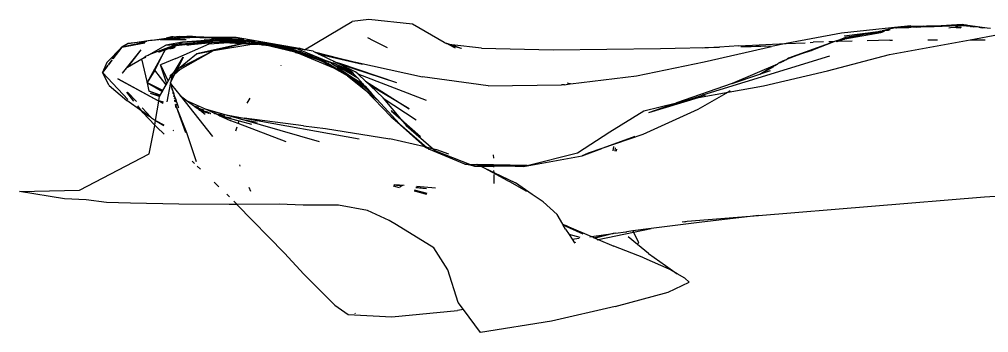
# Model space of a CAD drawing. Header units: millimetres. Extents: x -41292 to 298682, y -22072 to 33155.
# Drawn here: x 34045.1 to 34218.2, y -13118.6 to -13062.7 of the extents above; entities that cross this region are included whole.
import ezdxf

# ---------------------------------------------------------------- set-up
doc = ezdxf.new("R2010")
doc.units = ezdxf.units.MM

# ---------------------------------------------------------------- blocks, each defined once
blk = doc.blocks.new('rmfnasesx')
for p, q in [((61570.74, 2449.73), (61567.76, 2449.34)), ((61578.54, 2448.89), (61570.74, 2449.73)), ((61559.29, 2444.32), (61567.76, 2449.34)), ((61584.18, 2445.63), (61578.54, 2448.89)), ((61665.77, 2448.41), (61655.15, 2447.29)), ((61660.73, 2447.27), (61663.15, 2447.78)), ((61664.54, 2448.14), (61662.44, 2447.68)), ((61662.44, 2447.68), (61663.15, 2447.78)), ((61663.15, 2447.78), (61663.55, 2447.83)), ((61663.55, 2447.83), (61663.85, 2447.93)), ((61664.85, 2448.23), (61664.54, 2448.14)), ((61664.85, 2448.23), (61665, 2448.24)), ((61665.02, 2448.24), (61665, 2448.24)), ((61665.77, 2448.41), (61665.02, 2448.24)), ((61665.02, 2448.24), (61665.39, 2448.25)), ((61665.39, 2448.25), (61665.5, 2448.27)), ((61665.5, 2448.27), (61665.77, 2448.41)), ((61665.5, 2448.27), (61666.21, 2448.3)), ((61665.77, 2448.41), (61665.8, 2448.41)), ((61665.84, 2448.41), (61665.8, 2448.41)), ((61667.56, 2448.59), (61665.84, 2448.41)), ((61669.86, 2448.51), (61665.84, 2448.41)), ((61666.21, 2448.3), (61666.99, 2448.3)), ((61666.99, 2448.3), (61667.22, 2448.3)), ((61667.22, 2448.3), (61667.25, 2448.33)), ((61667.25, 2448.33), (61667.36, 2448.34)), ((61667.36, 2448.34), (61667.39, 2448.35)), ((61667.39, 2448.35), (61667.43, 2448.35)), ((61667.43, 2448.35), (61667.47, 2448.36)), ((61667.47, 2448.36), (61667.59, 2448.36)), ((61667.56, 2448.59), (61669.86, 2448.51)), ((61667.59, 2448.36), (61667.69, 2448.39)), ((61667.94, 2448.36), (61667.69, 2448.39)), ((61667.94, 2448.36), (61668.02, 2448.39)), ((61668.02, 2448.39), (61668.09, 2448.38)), ((61668.09, 2448.38), (61668.13, 2448.39)), ((61668.13, 2448.39), (61668.5, 2448.38)), ((61668.5, 2448.38), (61668.58, 2448.38)), ((61668.58, 2448.38), (61668.65, 2448.35)), ((61668.65, 2448.35), (61669.32, 2448.37)), ((61671.04, 2448.46), (61669.32, 2448.37)), ((61669.32, 2448.37), (61671.71, 2448.44)), ((61669.86, 2448.51), (61670.34, 2448.49)), ((61671.44, 2448.54), (61670.34, 2448.49)), ((61670.34, 2448.49), (61671.04, 2448.46)), ((61676.75, 2448.79), (61671.04, 2448.46)), ((61671.04, 2448.46), (61671.71, 2448.44)), ((61677.4, 2448.68), (61671.44, 2448.54)), ((61671.71, 2448.44), (61677.4, 2448.68)), ((61674.35, 2448.24), (61674.64, 2448.28)), ((61676.44, 2448.24), (61674.64, 2448.28)), ((61676.42, 2448.22), (61674.64, 2448.28)), ((61674.9, 2448.32), (61676.42, 2448.22)), ((61675.52, 2448.41), (61676.62, 2448.42)), ((61676.42, 2448.22), (61676.46, 2448.26)), ((61677.4, 2448.68), (61676.75, 2448.79)), ((61678.22, 2448.44), (61676.77, 2448.59)), ((61677.52, 2448.68), (61677.4, 2448.68)), ((61677.73, 2448.63), (61677.52, 2448.68)), ((61678.22, 2448.44), (61677.73, 2448.63)), ((61679.72, 2448.31), (61677.73, 2448.63)), ((61681.16, 2448.18), (61677.73, 2448.63)), ((61678.22, 2448.44), (61678.42, 2448.45)), ((61678.62, 2448.4), (61678.42, 2448.45)), ((61678.62, 2448.4), (61678.66, 2448.4)), ((61678.71, 2448.4), (61678.66, 2448.4)), ((61678.85, 2448.38), (61678.71, 2448.4)), ((61679.72, 2448.31), (61678.85, 2448.38)), ((61679.8, 2448.3), (61679.72, 2448.31)), ((61679.98, 2448.29), (61679.8, 2448.3)), ((61680, 2448.27), (61679.98, 2448.29)), ((61680, 2448.27), (61680.06, 2448.27)), ((61680.06, 2448.27), (61680.27, 2448.24)), ((61681.16, 2448.18), (61680.27, 2448.24)), ((61681.81, 2448.09), (61681.16, 2448.18)), ((61531.39, 2445.97), (61531.73, 2445.99)), ((61531.73, 2445.99), (61532.07, 2446.04)), ((61532.07, 2446.04), (61537.38, 2446.54)), ((61532.07, 2446.04), (61534.54, 2446.4)), ((61533.65, 2446.09), (61533.47, 2446.08)), ((61537.38, 2446.54), (61533.65, 2446.09)), ((61539.64, 2446.48), (61533.65, 2446.09)), ((61538.1, 2446.08), (61533.65, 2446.09)), ((61535.5, 2446.6), (61534.54, 2446.4)), ((61534.54, 2446.4), (61535.81, 2446.59)), ((61535.81, 2446.59), (61535.5, 2446.6)), ((61535.81, 2446.59), (61536.93, 2446.76)), ((61536.93, 2446.76), (61538.27, 2446.65)), ((61537.79, 2446.59), (61537.38, 2446.54)), ((61539.64, 2446.48), (61537.38, 2446.54)), ((61542.41, 2445.99), (61537.48, 2445.65)), ((61538.27, 2446.65), (61537.79, 2446.59)), ((61537.79, 2446.59), (61539.04, 2446.59)), ((61538.74, 2446.7), (61538.27, 2446.65)), ((61538.27, 2446.65), (61539.04, 2446.59)), ((61539.27, 2446.65), (61538.74, 2446.7)), ((61539.04, 2446.59), (61540.55, 2446.47)), ((61539.04, 2446.59), (61539.83, 2446.59)), ((61539.56, 2446.63), (61539.27, 2446.65)), ((61539.83, 2446.59), (61539.56, 2446.63)), ((61540.55, 2446.47), (61539.64, 2446.48)), ((61539.83, 2446.59), (61540.55, 2446.47)), ((61541.27, 2446.58), (61539.83, 2446.59)), ((61540.55, 2446.47), (61541.63, 2446.45)), ((61541.27, 2446.58), (61547.04, 2446.56)), ((61543.82, 2446.46), (61541.27, 2446.58)), ((61542.41, 2445.99), (61541.36, 2446.08)), ((61543.82, 2446.46), (61541.63, 2446.45)), ((61542.37, 2446.22), (61543.6, 2446.04)), ((61542.41, 2445.99), (61542.81, 2445.96)), ((61542.74, 2446.27), (61542.88, 2446.29)), ((61543.15, 2446.32), (61542.88, 2446.29)), ((61542.88, 2446.29), (61544.49, 2446.08)), ((61543.67, 2446.28), (61543.15, 2446.32)), ((61543.24, 2445.98), (61543.28, 2445.99)), ((61543.28, 2445.99), (61543.35, 2445.99)), ((61543.6, 2446.04), (61543.35, 2445.99)), ((61543.35, 2445.99), (61543.89, 2445.92)), ((61544.58, 2446.33), (61543.48, 2446.37)), ((61543.79, 2446.08), (61543.6, 2446.04)), ((61545.52, 2446.18), (61543.67, 2446.28)), ((61545.29, 2446.1), (61543.67, 2446.28)), ((61544.22, 2446.04), (61543.79, 2446.08)), ((61543.88, 2446.42), (61543.82, 2446.46)), ((61544, 2446.43), (61543.88, 2446.42)), ((61544.05, 2446.43), (61544, 2446.43)), ((61544.14, 2446.41), (61544.05, 2446.43)), ((61544.24, 2446.4), (61544.14, 2446.41)), ((61544.25, 2446.04), (61544.22, 2446.04)), ((61544.41, 2446.41), (61544.24, 2446.4)), ((61544.35, 2445.98), (61544.25, 2446.04)), ((61545.12, 2446.35), (61544.41, 2446.41)), ((61544.41, 2446.41), (61544.58, 2446.33)), ((61544.53, 2446), (61544.41, 2445.98)), ((61544.49, 2446.08), (61544.64, 2446.06)), ((61544.57, 2445.98), (61544.53, 2446)), ((61544.68, 2445.99), (61544.57, 2445.98)), ((61544.77, 2446.33), (61544.58, 2446.33)), ((61544.64, 2446.06), (61544.77, 2446.03)), ((61544.77, 2446.03), (61544.68, 2445.99)), ((61544.68, 2445.99), (61545.86, 2445.87)), ((61545.12, 2446.35), (61544.77, 2446.33)), ((61544.77, 2446.33), (61545.52, 2446.18)), ((61545.05, 2446.02), (61544.77, 2446.03)), ((61545.56, 2446.07), (61545.05, 2446.02)), ((61545.4, 2445.98), (61545.05, 2446.02)), ((61545.79, 2446.3), (61545.12, 2446.35)), ((61545.56, 2446.07), (61545.29, 2446.1)), ((61545.85, 2446.13), (61545.52, 2446.18)), ((61545.52, 2446.18), (61545.86, 2446.09)), ((61545.64, 2446.07), (61545.56, 2446.07)), ((61545.86, 2446.09), (61545.64, 2446.07)), ((61545.79, 2446.3), (61546.77, 2446.18)), ((61546.34, 2446.28), (61545.79, 2446.3)), ((61546, 2446.07), (61545.85, 2446.13)), ((61546, 2446.07), (61545.86, 2446.09)), ((61546.19, 2446.07), (61546, 2446.07)), ((61546.19, 2446.07), (61546.29, 2446.12)), ((61546.39, 2446.04), (61546.19, 2446.07)), ((61546.29, 2446.12), (61546.45, 2446.14)), ((61547.47, 2446.22), (61546.34, 2446.28)), ((61546.64, 2446.07), (61546.39, 2446.04)), ((61546.77, 2445.98), (61546.39, 2446.04)), ((61546.45, 2446.14), (61546.77, 2446.18)), ((61547.67, 2446.07), (61546.64, 2446.07)), ((61546.77, 2446.18), (61546.86, 2446.17)), ((61546.86, 2446.17), (61547.47, 2446.22)), ((61546.86, 2446.17), (61547.67, 2446.07)), ((61547.04, 2446.56), (61558.3, 2444.57)), ((61548.54, 2446.22), (61547.47, 2446.22)), ((61547.47, 2446.22), (61548.75, 2445.96)), ((61547.67, 2446.07), (61548.15, 2445.96)), ((61570.53, 2446.49), (61571.52, 2445.98)), ((61655.15, 2447.29), (61645.31, 2445.41)), ((61654.38, 2445.76), (61655.58, 2446.17)), ((61654.44, 2445.95), (61655.83, 2446.47)), ((61654.44, 2445.95), (61655.58, 2446.17)), ((61655.58, 2446.17), (61655.72, 2446.22)), ((61655.67, 2446.77), (61662.18, 2447.65)), ((61655.83, 2446.47), (61655.72, 2446.22)), ((61655.72, 2446.22), (61655.77, 2446.23)), ((61655.77, 2446.23), (61662.17, 2447.41)), ((61659.5, 2447.06), (61655.77, 2446.23)), ((61659.5, 2447.06), (61655.83, 2446.47)), ((61659.68, 2447.1), (61659.5, 2447.06)), ((61659.74, 2447.1), (61659.68, 2447.1)), ((61659.94, 2447.14), (61659.74, 2447.1)), ((61663.8, 2446.03), (61659.76, 2445.92)), ((61660.46, 2447.21), (61659.94, 2447.14)), ((61660.73, 2447.27), (61660.46, 2447.21)), ((61662.18, 2447.65), (61660.73, 2447.27)), ((61662.53, 2447.52), (61660.73, 2447.27)), ((61662.17, 2447.41), (61662.53, 2447.52)), ((61662.18, 2447.65), (61662.44, 2447.68)), ((61662.53, 2447.52), (61662.85, 2447.62)), ((61663.77, 2443.46), (61678.13, 2446.09)), ((61663.8, 2446.03), (61664.29, 2446.03)), ((61670.6, 2446.06), (61672.31, 2446.06)), ((61678.13, 2446.09), (61683.23, 2447.02)), ((61678.13, 2446.09), (61680.83, 2446.1)), ((61523.95, 2442.01), (61526.62, 2444.78)), ((61526.62, 2444.78), (61525.05, 2442.69)), ((61525.11, 2442.89), (61526.62, 2444.78)), ((61530.89, 2445.65), (61526.62, 2444.78)), ((61526.62, 2444.78), (61530.76, 2445.57)), ((61527.76, 2445.4), (61526.62, 2444.78)), ((61530.04, 2444.3), (61526.68, 2440.1)), ((61530.04, 2444.3), (61527.64, 2441.19)), ((61527.76, 2445.4), (61531.32, 2445.93)), ((61531.12, 2445.8), (61527.76, 2445.4)), ((61534.38, 2444.27), (61531.16, 2438.44)), ((61531.32, 2445.93), (61531.39, 2445.97)), ((61536.6, 2445.32), (61531.44, 2443.37)), ((61531.44, 2443.37), (61534.49, 2445.15)), ((61532.52, 2440.65), (61534.38, 2444.27)), ((61533.23, 2443.9), (61536.6, 2445.32)), ((61534.38, 2444.27), (61535.35, 2444.65)), ((61537.48, 2445.65), (61534.49, 2445.15)), ((61534.49, 2445.15), (61536.6, 2445.32)), ((61536, 2444.58), (61535.22, 2444.43)), ((61535.35, 2444.65), (61536.32, 2444.98)), ((61535.35, 2444.65), (61536.17, 2444.79)), ((61536.15, 2444.77), (61535.35, 2444.65)), ((61536.27, 2442.75), (61542.24, 2445.39)), ((61540.07, 2445.44), (61536.32, 2444.98)), ((61536.6, 2445.32), (61536.69, 2445.33)), ((61536.69, 2445.33), (61541.97, 2445.77)), ((61536.69, 2445.33), (61537.48, 2445.65)), ((61537.48, 2445.65), (61542.81, 2445.96)), ((61541.97, 2445.77), (61537.48, 2445.65)), ((61538.22, 2445.13), (61540.07, 2445.44)), ((61539.5, 2445.25), (61539.15, 2445.21)), ((61539.68, 2445.29), (61539.5, 2445.25)), ((61542.87, 2445.8), (61539.68, 2445.29)), ((61539.68, 2445.29), (61542.7, 2445.63)), ((61541.32, 2445.6), (61539.68, 2445.29)), ((61548.01, 2445.39), (61539.96, 2443.56)), ((61540.07, 2445.44), (61541.97, 2445.77)), ((61541.32, 2445.6), (61540.07, 2445.44)), ((61542.87, 2445.8), (61541.32, 2445.6)), ((61541.97, 2445.77), (61541.32, 2445.6)), ((61542.02, 2445.77), (61541.97, 2445.77)), ((61542.24, 2445.78), (61542.02, 2445.77)), ((61542.32, 2445.8), (61542.24, 2445.78)), ((61542.7, 2445.63), (61542.24, 2445.39)), ((61542.24, 2445.39), (61544.83, 2445.54)), ((61542.32, 2445.8), (61543, 2445.94)), ((61542.87, 2445.8), (61542.32, 2445.8)), ((61542.7, 2445.63), (61545.73, 2445.71)), ((61542.81, 2445.96), (61543, 2445.94)), ((61543.21, 2445.81), (61542.87, 2445.8)), ((61543, 2445.94), (61543.05, 2445.94)), ((61543.02, 2444.17), (61548.01, 2445.39)), ((61543.02, 2444.17), (61549.87, 2445.29)), ((61543.05, 2445.94), (61543.24, 2445.98)), ((61543.05, 2445.94), (61543.53, 2445.89)), ((61543.53, 2445.89), (61543.21, 2445.81)), ((61544.26, 2445.83), (61543.21, 2445.81)), ((61543.53, 2445.89), (61543.71, 2445.88)), ((61543.71, 2445.88), (61543.89, 2445.92)), ((61543.71, 2445.88), (61544.26, 2445.83)), ((61544.19, 2445.95), (61543.89, 2445.92)), ((61546.41, 2445.65), (61544.07, 2445.58)), ((61544.83, 2445.54), (61544.07, 2445.58)), ((61544.35, 2445.98), (61544.19, 2445.95)), ((61545.86, 2445.87), (61544.26, 2445.83)), ((61544.26, 2445.83), (61545.73, 2445.71)), ((61544.41, 2445.98), (61544.35, 2445.98)), ((61544.83, 2445.54), (61546.41, 2445.65)), ((61548.01, 2445.39), (61544.83, 2445.54)), ((61545.93, 2445.97), (61545.4, 2445.98)), ((61545.4, 2445.98), (61546.24, 2445.89)), ((61545.73, 2445.71), (61547.16, 2445.75)), ((61545.73, 2445.71), (61546.41, 2445.65)), ((61545.86, 2445.87), (61546.24, 2445.89)), ((61545.86, 2445.87), (61547.16, 2445.75)), ((61546.77, 2445.98), (61545.93, 2445.97)), ((61546.24, 2445.89), (61547.19, 2445.91)), ((61546.24, 2445.89), (61547.16, 2445.75)), ((61546.41, 2445.65), (61546.51, 2445.64)), ((61546.87, 2445.66), (61546.51, 2445.64)), ((61546.51, 2445.64), (61548.42, 2445.48)), ((61546.82, 2445.97), (61546.77, 2445.98)), ((61546.89, 2445.97), (61546.82, 2445.97)), ((61547.56, 2445.68), (61546.87, 2445.66)), ((61547.19, 2445.91), (61546.89, 2445.97)), ((61547.42, 2445.97), (61546.89, 2445.97)), ((61547.16, 2445.75), (61547.44, 2445.75)), ((61547.16, 2445.75), (61547.56, 2445.68)), ((61547.54, 2445.92), (61547.19, 2445.91)), ((61547.19, 2445.91), (61548.06, 2445.77)), ((61547.42, 2445.97), (61547.54, 2445.92)), ((61547.44, 2445.75), (61547.59, 2445.71)), ((61547.74, 2445.92), (61547.54, 2445.92)), ((61547.56, 2445.68), (61547.59, 2445.71)), ((61547.59, 2445.71), (61547.78, 2445.72)), ((61547.74, 2445.92), (61548.15, 2445.96)), ((61548.23, 2445.86), (61547.74, 2445.92)), ((61547.78, 2445.72), (61548.06, 2445.77)), ((61547.78, 2445.72), (61548.77, 2445.56)), ((61548.05, 2445.38), (61548.01, 2445.39)), ((61548.42, 2445.48), (61548.05, 2445.38)), ((61549.87, 2445.29), (61548.05, 2445.38)), ((61548.06, 2445.77), (61548.23, 2445.74)), ((61548.15, 2445.96), (61548.25, 2445.96)), ((61548.5, 2445.84), (61548.23, 2445.86)), ((61548.23, 2445.74), (61548.73, 2445.79)), ((61548.23, 2445.74), (61548.98, 2445.56)), ((61548.25, 2445.96), (61548.27, 2445.94)), ((61548.27, 2445.94), (61548.37, 2445.94)), ((61548.37, 2445.94), (61548.5, 2445.84)), ((61548.37, 2445.94), (61548.49, 2445.94)), ((61548.77, 2445.56), (61548.42, 2445.48)), ((61548.42, 2445.48), (61550.12, 2445.33)), ((61548.49, 2445.94), (61548.75, 2445.96)), ((61548.71, 2445.84), (61548.5, 2445.84)), ((61548.8, 2445.82), (61548.71, 2445.84)), ((61548.73, 2445.79), (61548.82, 2445.78)), ((61548.75, 2445.96), (61548.8, 2445.95)), ((61548.77, 2445.56), (61548.98, 2445.56)), ((61548.8, 2445.95), (61548.95, 2445.96)), ((61548.82, 2445.78), (61548.8, 2445.82)), ((61548.91, 2445.82), (61548.8, 2445.82)), ((61548.91, 2445.82), (61548.82, 2445.78)), ((61548.95, 2445.79), (61548.91, 2445.82)), ((61549.1, 2445.96), (61548.95, 2445.96)), ((61548.95, 2445.79), (61549.04, 2445.82)), ((61548.98, 2445.56), (61549.3, 2445.57)), ((61549.04, 2445.82), (61549.08, 2445.81)), ((61549.11, 2445.79), (61549.08, 2445.81)), ((61551.01, 2445.79), (61549.1, 2445.96)), ((61549.27, 2445.8), (61549.1, 2445.96)), ((61549.27, 2445.8), (61549.11, 2445.79)), ((61549.43, 2445.77), (61549.27, 2445.8)), ((61549.3, 2445.57), (61550.19, 2445.59)), ((61549.5, 2445.52), (61549.3, 2445.57)), ((61549.46, 2445.77), (61549.43, 2445.77)), ((61549.56, 2445.76), (61549.46, 2445.77)), ((61549.65, 2445.51), (61549.5, 2445.52)), ((61549.71, 2445.75), (61549.56, 2445.76)), ((61549.65, 2445.51), (61549.79, 2445.49)), ((61549.78, 2445.74), (61549.71, 2445.75)), ((61549.86, 2445.74), (61549.78, 2445.74)), ((61549.96, 2445.48), (61549.79, 2445.49)), ((61549.89, 2445.73), (61549.86, 2445.74)), ((61549.87, 2445.29), (61550.12, 2445.33)), ((61550.01, 2445.74), (61549.89, 2445.73)), ((61550.19, 2445.59), (61549.89, 2445.73)), ((61549.99, 2445.46), (61549.96, 2445.48)), ((61550.36, 2445.37), (61549.99, 2445.46)), ((61550.07, 2445.72), (61550.01, 2445.74)), ((61550.32, 2445.71), (61550.07, 2445.72)), ((61550.08, 2445.7), (61550.07, 2445.72)), ((61550.32, 2445.71), (61550.08, 2445.7)), ((61550.08, 2445.7), (61550.33, 2445.66)), ((61550.12, 2445.33), (61550.36, 2445.37)), ((61550.12, 2445.33), (61550.9, 2445.31)), ((61550.25, 2445.59), (61550.19, 2445.59)), ((61550.25, 2445.59), (61550.42, 2445.56)), ((61550.32, 2445.71), (61550.35, 2445.7)), ((61550.33, 2445.66), (61550.39, 2445.63)), ((61550.35, 2445.7), (61550.39, 2445.69)), ((61550.36, 2445.37), (61550.43, 2445.39)), ((61550.39, 2445.69), (61550.48, 2445.62)), ((61550.39, 2445.63), (61550.48, 2445.62)), ((61550.42, 2445.56), (61550.48, 2445.62)), ((61550.42, 2445.56), (61550.88, 2445.46)), ((61550.43, 2445.39), (61550.47, 2445.42)), ((61550.47, 2445.42), (61550.55, 2445.43)), ((61550.48, 2445.62), (61550.56, 2445.6)), ((61550.55, 2445.43), (61550.59, 2445.41)), ((61550.56, 2445.6), (61550.9, 2445.61)), ((61550.59, 2445.41), (61550.65, 2445.4)), ((61550.65, 2445.4), (61550.78, 2445.39)), ((61550.78, 2445.39), (61550.88, 2445.46)), ((61551.31, 2445.36), (61550.78, 2445.39)), ((61550.78, 2445.39), (61551.27, 2445.27)), ((61550.88, 2445.46), (61551.03, 2445.48)), ((61551.76, 2445.63), (61550.9, 2445.61)), ((61550.9, 2445.61), (61550.94, 2445.56)), ((61551.27, 2445.27), (61550.9, 2445.31)), ((61550.94, 2445.56), (61551.01, 2445.55)), ((61551.76, 2445.63), (61551.01, 2445.79)), ((61551.01, 2445.55), (61551.07, 2445.53)), ((61551.01, 2445.55), (61551.03, 2445.48)), ((61551.03, 2445.48), (61551.09, 2445.47)), ((61551.07, 2445.53), (61551.15, 2445.52)), ((61551.09, 2445.47), (61551.15, 2445.52)), ((61551.09, 2445.47), (61551.31, 2445.36)), ((61551.15, 2445.52), (61551.19, 2445.51)), ((61551.19, 2445.51), (61551.23, 2445.51)), ((61551.23, 2445.51), (61551.35, 2445.54)), ((61551.41, 2445.48), (61551.23, 2445.51)), ((61551.44, 2445.22), (61551.27, 2445.27)), ((61551.31, 2445.36), (61551.51, 2445.32)), ((61551.35, 2445.54), (61551.45, 2445.55)), ((61551.47, 2445.42), (61551.41, 2445.48)), ((61551.41, 2445.48), (61552.07, 2445.42)), ((61551.49, 2445.22), (61551.44, 2445.22)), ((61551.45, 2445.55), (61551.76, 2445.63)), ((61551.77, 2445.38), (61551.47, 2445.42)), ((61551.49, 2445.22), (61551.55, 2445.21)), ((61551.51, 2445.32), (61551.55, 2445.34)), ((61551.55, 2445.34), (61551.61, 2445.34)), ((61551.67, 2445.2), (61551.55, 2445.21)), ((61551.79, 2445.29), (61551.61, 2445.34)), ((61551.67, 2445.2), (61552.17, 2445.18)), ((61551.83, 2445.61), (61551.76, 2445.63)), ((61552.04, 2445.3), (61551.77, 2445.38)), ((61551.79, 2445.29), (61551.84, 2445.29)), ((61551.94, 2445.63), (61551.83, 2445.61)), ((61551.84, 2445.29), (61551.9, 2445.27)), ((61551.9, 2445.27), (61552.03, 2445.25)), ((61553.29, 2445.3), (61551.94, 2445.63)), ((61551.94, 2445.63), (61554.76, 2445.1)), ((61552.03, 2445.25), (61552.08, 2445.29)), ((61552.03, 2445.25), (61552.17, 2445.18)), ((61552.08, 2445.29), (61552.04, 2445.3)), ((61552.07, 2445.42), (61553.29, 2445.3)), ((61552.14, 2445.33), (61552.08, 2445.29)), ((61552.08, 2445.29), (61552.12, 2445.3)), ((61552.12, 2445.3), (61552.2, 2445.28)), ((61552.14, 2445.33), (61552.2, 2445.28)), ((61552.17, 2445.18), (61552.25, 2445.15)), ((61552.2, 2445.28), (61552.28, 2445.25)), ((61552.25, 2445.15), (61552.28, 2445.17)), ((61552.28, 2445.25), (61552.35, 2445.24)), ((61552.28, 2445.17), (61552.31, 2445.15)), ((61552.31, 2445.15), (61552.41, 2445.14)), ((61552.35, 2445.24), (61552.39, 2445.27)), ((61552.39, 2445.27), (61552.47, 2445.26)), ((61552.41, 2445.14), (61552.45, 2445.13)), ((61552.52, 2445.16), (61552.45, 2445.13)), ((61552.45, 2445.13), (61552.82, 2445.04)), ((61552.47, 2445.26), (61552.48, 2445.21)), ((61552.48, 2445.21), (61552.52, 2445.16)), ((61552.52, 2445.16), (61552.58, 2445.19)), ((61552.58, 2445.19), (61552.72, 2445.2)), ((61552.72, 2445.2), (61552.76, 2445.15)), ((61552.81, 2445.15), (61552.76, 2445.15)), ((61552.81, 2445.11), (61552.76, 2445.15)), ((61552.98, 2445.15), (61552.81, 2445.15)), ((61552.92, 2445.1), (61552.81, 2445.11)), ((61552.82, 2445.04), (61553.05, 2445.06)), ((61552.82, 2445.04), (61553.29, 2444.92)), ((61552.98, 2445.15), (61552.92, 2445.1)), ((61553.03, 2445.09), (61552.92, 2445.1)), ((61553.05, 2445.14), (61552.98, 2445.15)), ((61553.05, 2445.06), (61553.03, 2445.09)), ((61553.16, 2445.08), (61553.05, 2445.14)), ((61553.05, 2445.14), (61553.17, 2445.13)), ((61553.09, 2445.06), (61553.05, 2445.06)), ((61553.16, 2445.04), (61553.09, 2445.06)), ((61553.24, 2445.04), (61553.16, 2445.08)), ((61553.24, 2445.04), (61553.16, 2445.04)), ((61553.17, 2445.13), (61553.32, 2445.19)), ((61553.24, 2445.04), (61553.44, 2445.05)), ((61553.29, 2445.3), (61554.76, 2445.1)), ((61553.6, 2445.17), (61553.29, 2445.3)), ((61553.29, 2444.92), (61553.57, 2444.88)), ((61553.32, 2445.19), (61553.4, 2445.19)), ((61553.4, 2445.19), (61553.48, 2445.17)), ((61553.48, 2445.01), (61553.44, 2445.05)), ((61553.48, 2445.17), (61553.6, 2445.17)), ((61553.56, 2444.97), (61553.48, 2445.01)), ((61553.83, 2444.97), (61553.56, 2444.97)), ((61554.48, 2444.73), (61553.56, 2444.97)), ((61555.24, 2444.68), (61553.56, 2444.97)), ((61553.57, 2444.88), (61557.53, 2443.91)), ((61553.57, 2444.88), (61554.48, 2444.73)), ((61553.63, 2445.14), (61553.6, 2445.17)), ((61553.68, 2445.16), (61553.63, 2445.14)), ((61553.82, 2445.1), (61553.68, 2445.16)), ((61553.94, 2445.09), (61553.82, 2445.1)), ((61553.83, 2444.97), (61554.24, 2445.01)), ((61555.24, 2444.68), (61553.83, 2444.97)), ((61553.83, 2444.97), (61554.64, 2444.88)), ((61553.97, 2445.09), (61553.94, 2445.09)), ((61554.06, 2445.07), (61553.97, 2445.09)), ((61554.06, 2445.07), (61554.11, 2445.06)), ((61554.11, 2445.06), (61554.15, 2445.08)), ((61554.39, 2445.07), (61554.15, 2445.08)), ((61554.15, 2445.08), (61554.24, 2445.01)), ((61554.24, 2445.01), (61554.28, 2445.01)), ((61554.34, 2444.98), (61554.28, 2445.01)), ((61554.48, 2444.97), (61554.34, 2444.98)), ((61554.67, 2444.98), (61554.39, 2445.07)), ((61554.48, 2444.97), (61554.67, 2444.98)), ((61554.64, 2444.88), (61554.48, 2444.97)), ((61554.86, 2444.67), (61554.48, 2444.73)), ((61554.97, 2444.84), (61554.64, 2444.88)), ((61554.67, 2444.98), (61554.93, 2444.95)), ((61554.76, 2445.1), (61555.06, 2445.05)), ((61554.86, 2444.67), (61555.24, 2444.68)), ((61556.13, 2444.38), (61554.86, 2444.67)), ((61555.06, 2445.05), (61554.93, 2444.95)), ((61554.93, 2444.95), (61555.04, 2444.93)), ((61555.89, 2444.53), (61554.97, 2444.84)), ((61555.84, 2444.62), (61554.97, 2444.84)), ((61554.97, 2444.84), (61555.44, 2444.79)), ((61555.04, 2444.93), (61555.1, 2444.92)), ((61555.06, 2445.05), (61555.13, 2445.03)), ((61555.1, 2444.92), (61555.15, 2444.91)), ((61555.13, 2445.03), (61555.25, 2445.04)), ((61555.26, 2444.9), (61555.15, 2444.91)), ((61555.64, 2444.54), (61555.24, 2444.68)), ((61555.25, 2445.04), (61555.31, 2445.02)), ((61555.26, 2444.9), (61555.44, 2444.79)), ((61555.31, 2445.02), (61555.36, 2445.02)), ((61555.36, 2445.02), (61555.54, 2444.95)), ((61555.44, 2444.79), (61555.65, 2444.76)), ((61555.54, 2444.95), (61555.61, 2444.97)), ((61555.61, 2444.97), (61558.04, 2444.48)), ((61555.61, 2444.97), (61556.31, 2444.68)), ((61555.89, 2444.53), (61555.64, 2444.54)), ((61555.65, 2444.76), (61555.8, 2444.74)), ((61555.84, 2444.62), (61555.65, 2444.76)), ((61555.8, 2444.74), (61557.85, 2444.15)), ((61555.8, 2444.74), (61556.45, 2444.42)), ((61555.8, 2444.74), (61556.31, 2444.68)), ((61555.92, 2444.53), (61555.84, 2444.62)), ((61555.92, 2444.53), (61555.89, 2444.53)), ((61555.89, 2444.53), (61556.13, 2444.38)), ((61556.05, 2444.5), (61555.92, 2444.53)), ((61556.16, 2444.48), (61556.05, 2444.5)), ((61556.56, 2444.23), (61556.13, 2444.38)), ((61556.21, 2444.45), (61556.16, 2444.48)), ((61556.26, 2444.44), (61556.21, 2444.45)), ((61556.3, 2444.42), (61556.26, 2444.44)), ((61556.45, 2444.42), (61556.3, 2444.42)), ((61556.75, 2444.24), (61556.3, 2444.42)), ((61556.31, 2444.68), (61556.35, 2444.68)), ((61556.35, 2444.68), (61557.85, 2444.15)), ((61556.35, 2444.68), (61558.04, 2444.48)), ((61556.57, 2444.39), (61556.45, 2444.42)), ((61556.91, 2444.34), (61556.57, 2444.39)), ((61556.91, 2444.34), (61556.97, 2444.31)), ((61556.97, 2444.31), (61557.31, 2444.24)), ((61559.24, 2444.29), (61558.04, 2444.48)), ((61558.04, 2444.48), (61563.5, 2442.22)), ((61559.24, 2444.29), (61558.3, 2444.57)), ((61559.24, 2444.29), (61559.29, 2444.32)), ((61559.72, 2444.21), (61559.29, 2444.32)), ((61571.52, 2445.98), (61574.04, 2444.71)), ((61584.82, 2445.31), (61584.18, 2445.63)), ((61584.18, 2445.63), (61585.59, 2445.16)), ((61586.24, 2444.61), (61584.99, 2445.22)), ((61585.27, 2445.19), (61587.18, 2444.59)), ((61585.59, 2445.16), (61585.27, 2445.19)), ((61590.87, 2444.6), (61585.59, 2445.16)), ((61585.59, 2445.16), (61587.18, 2444.59)), ((61587.18, 2444.59), (61587.33, 2444.59)), ((61590.87, 2444.6), (61603.66, 2444.29)), ((61603.66, 2444.29), (61622.84, 2444.52)), ((61622.84, 2444.52), (61633.37, 2444.79)), ((61633.37, 2444.79), (61630.38, 2444.6)), ((61630.65, 2442.15), (61642.65, 2444.9)), ((61636.86, 2445), (61633.37, 2444.79)), ((61636.86, 2445), (61645.31, 2445.41)), ((61637.18, 2444.88), (61642.5, 2445.02)), ((61637.29, 2444.84), (61642.5, 2445.02)), ((61645.31, 2445.41), (61642.65, 2444.9)), ((61645.31, 2445.41), (61648.71, 2445.57)), ((61653.83, 2445.74), (61645.7, 2442.78)), ((61648.46, 2443.73), (61649.98, 2444.25)), ((61649.55, 2445.61), (61650.11, 2445.64)), ((61653.83, 2445.74), (61649.98, 2444.25)), ((61651.93, 2445.69), (61650.11, 2445.64)), ((61653.83, 2445.74), (61652.91, 2445.72)), ((61653.9, 2445.75), (61653.83, 2445.74)), ((61654.44, 2445.95), (61653.9, 2445.75)), ((61654.22, 2445.71), (61654.27, 2445.76)), ((61654.38, 2445.76), (61654.27, 2445.76)), ((61657.07, 2445.84), (61654.38, 2445.76)), ((61524.85, 2442.53), (61524.21, 2441.64)), ((61525.11, 2442.89), (61524.94, 2442.66)), ((61527.64, 2441.19), (61530.24, 2442.67)), ((61530.24, 2442.67), (61530.95, 2442.96)), ((61530.24, 2442.67), (61530.42, 2442.8)), ((61531.15, 2438.63), (61530.24, 2442.67)), ((61530.42, 2442.8), (61530.94, 2443.18)), ((61530.42, 2442.8), (61530.95, 2443.1)), ((61531.32, 2443.3), (61530.94, 2443.18)), ((61531.32, 2443.3), (61531.34, 2443.33)), ((61531.34, 2443.33), (61531.44, 2443.37)), ((61536.27, 2442.75), (61533.57, 2441.61)), ((61536.15, 2440.61), (61537.57, 2442.97)), ((61537.57, 2442.97), (61536.5, 2440.8)), ((61536.76, 2440.93), (61543.02, 2444.17)), ((61536.76, 2440.93), (61539.96, 2443.56)), ((61537.1, 2440.84), (61543.02, 2444.17)), ((61539.96, 2443.56), (61543.02, 2444.17)), ((61556.75, 2444.24), (61556.56, 2444.23)), ((61556.56, 2444.23), (61557.53, 2443.91)), ((61556.96, 2444.15), (61556.75, 2444.24)), ((61557.19, 2444.1), (61556.96, 2444.15)), ((61557.71, 2444.02), (61557.19, 2444.1)), ((61557.53, 2443.91), (61557.19, 2444.1)), ((61557.55, 2444.15), (61557.31, 2444.24)), ((61557.53, 2443.91), (61557.73, 2443.82)), ((61557.65, 2444.12), (61557.55, 2444.15)), ((61557.71, 2444.09), (61557.65, 2444.12)), ((61557.88, 2444.03), (61557.71, 2444.09)), ((61557.83, 2443.99), (61557.71, 2444.02)), ((61557.73, 2443.82), (61557.91, 2443.78)), ((61557.91, 2443.96), (61557.83, 2443.99)), ((61557.85, 2444.15), (61557.94, 2444.11)), ((61558.22, 2444.04), (61557.88, 2444.03)), ((61558.14, 2443.92), (61557.88, 2444.03)), ((61557.88, 2444.03), (61557.91, 2443.96)), ((61557.91, 2443.96), (61558.15, 2443.87)), ((61557.91, 2443.78), (61557.96, 2443.77)), ((61557.94, 2444.11), (61558.22, 2444.04)), ((61557.96, 2443.77), (61561.66, 2442.54)), ((61564.5, 2440.99), (61557.96, 2443.77)), ((61557.96, 2443.77), (61559.05, 2443.53)), ((61558.15, 2443.87), (61558.14, 2443.92)), ((61558.15, 2443.87), (61558.28, 2443.86)), ((61558.76, 2443.85), (61558.22, 2444.04)), ((61558.28, 2443.86), (61558.45, 2443.8)), ((61558.45, 2443.8), (61558.64, 2443.75)), ((61558.64, 2443.75), (61558.71, 2443.73)), ((61558.71, 2443.73), (61558.73, 2443.77)), ((61558.71, 2443.73), (61559.05, 2443.53)), ((61558.73, 2443.77), (61558.79, 2443.77)), ((61558.76, 2443.85), (61559.16, 2443.69)), ((61558.79, 2443.77), (61558.83, 2443.75)), ((61558.83, 2443.75), (61558.94, 2443.72)), ((61558.94, 2443.72), (61559.13, 2443.64)), ((61559.05, 2443.53), (61559.26, 2443.48)), ((61559.2, 2443.63), (61559.13, 2443.64)), ((61559.16, 2443.69), (61559.24, 2443.66)), ((61559.24, 2443.66), (61559.2, 2443.63)), ((61559.29, 2443.6), (61559.24, 2443.66)), ((61559.24, 2443.66), (61559.32, 2443.6)), ((61559.26, 2443.48), (61559.3, 2443.43)), ((61559.32, 2443.6), (61559.29, 2443.6)), ((61559.3, 2443.43), (61559.52, 2443.38)), ((61559.41, 2443.63), (61559.32, 2443.6)), ((61559.4, 2443.57), (61559.32, 2443.6)), ((61559.47, 2443.61), (61559.4, 2443.57)), ((61559.41, 2443.63), (61559.47, 2443.61)), ((61559.56, 2443.54), (61559.47, 2443.61)), ((61559.52, 2443.38), (61559.57, 2443.41)), ((61559.52, 2443.38), (61561.66, 2442.54)), ((61559.62, 2443.52), (61559.56, 2443.54)), ((61559.57, 2443.41), (61559.94, 2443.28)), ((61560.22, 2443.31), (61559.57, 2443.41)), ((61559.85, 2443.48), (61559.62, 2443.52)), ((61560.84, 2444.03), (61559.72, 2444.21)), ((61559.85, 2443.48), (61560.29, 2443.33)), ((61561.21, 2442.81), (61559.94, 2443.28)), ((61559.94, 2443.28), (61560.7, 2443.09)), ((61560.29, 2443.33), (61560.22, 2443.31)), ((61560.29, 2443.33), (61560.39, 2443.26)), ((61560.39, 2443.26), (61560.44, 2443.23)), ((61560.44, 2443.23), (61560.48, 2443.23)), ((61560.48, 2443.23), (61560.52, 2443.21)), ((61560.52, 2443.21), (61560.56, 2443.19)), ((61560.56, 2443.19), (61560.62, 2443.18)), ((61560.69, 2443.15), (61560.62, 2443.18)), ((61560.7, 2443.09), (61560.69, 2443.15)), ((61560.81, 2443.06), (61560.7, 2443.09)), ((61560.81, 2443.06), (61561.21, 2442.81)), ((61560.81, 2443.06), (61561.7, 2442.84)), ((61560.84, 2444.03), (61561.22, 2443.83)), ((61561.66, 2442.54), (61561.21, 2442.81)), ((61561.21, 2442.81), (61562.66, 2442.27)), ((61561.26, 2443.82), (61561.22, 2443.83)), ((61565.43, 2442.77), (61561.26, 2443.82)), ((61561.26, 2443.82), (61561.64, 2443.62)), ((61561.64, 2443.62), (61561.71, 2443.6)), ((61561.66, 2442.54), (61561.79, 2442.49)), ((61561.9, 2442.72), (61561.7, 2442.84)), ((61561.71, 2443.6), (61565.43, 2442.77)), ((61561.71, 2443.6), (61561.8, 2443.54)), ((61561.8, 2443.54), (61561.89, 2443.52)), ((61561.89, 2443.52), (61569.63, 2441.72)), ((61561.89, 2443.52), (61564.86, 2442.08)), ((61561.99, 2442.71), (61561.9, 2442.72)), ((61561.99, 2442.71), (61562.13, 2442.59)), ((61561.99, 2442.71), (61563.67, 2442.1)), ((61563.5, 2442.22), (61561.99, 2442.71)), ((61562.13, 2442.59), (61562.25, 2442.56)), ((61562.43, 2442.45), (61562.25, 2442.56)), ((61565.43, 2442.77), (61580.33, 2439.45)), ((61569.63, 2441.72), (61565.43, 2442.77)), ((61653.01, 2443.16), (61630.37, 2436.19)), ((61645.4, 2442.58), (61645.02, 2442.36)), ((61645.16, 2442.49), (61645.23, 2442.53)), ((61645.23, 2442.53), (61645.4, 2442.58)), ((61645.46, 2442.62), (61645.4, 2442.58)), ((61648.46, 2443.73), (61645.46, 2442.62)), ((61645.7, 2442.78), (61645.46, 2442.62)), ((61645.7, 2442.78), (61648.46, 2443.73)), ((61652.69, 2440.57), (61663.77, 2443.46)), ((61523.95, 2442.01), (61523.2, 2440.24)), ((61524.15, 2441.55), (61523.2, 2440.24)), ((61524.16, 2441.51), (61523.2, 2440.24)), ((61524.87, 2442.45), (61524.23, 2441.6)), ((61526.68, 2440.1), (61527.64, 2441.19)), ((61534.65, 2438.21), (61533.57, 2441.61)), ((61533.57, 2441.61), (61534.91, 2438.68)), ((61537.1, 2440.84), (61536.01, 2439.8)), ((61536.15, 2440.61), (61536.5, 2440.8)), ((61536.3, 2440.38), (61537.1, 2440.84)), ((61536.43, 2440.66), (61536.76, 2440.93)), ((61536.5, 2440.8), (61536.43, 2440.66)), ((61536.5, 2440.8), (61536.76, 2440.93)), ((61555.07, 2441.5), (61555.11, 2441.54)), ((61561.79, 2442.49), (61561.82, 2442.47)), ((61562.21, 2442.34), (61561.82, 2442.47)), ((61562.21, 2442.34), (61562.34, 2442.27)), ((61562.34, 2442.27), (61562.99, 2442.08)), ((61562.34, 2442.27), (61564.79, 2441.02)), ((61564.5, 2440.99), (61562.34, 2442.27)), ((61562.66, 2442.27), (61562.43, 2442.45)), ((61562.83, 2442.21), (61562.66, 2442.27)), ((61562.99, 2442.08), (61562.83, 2442.21)), ((61562.99, 2442.08), (61563.12, 2442.04)), ((61563.12, 2442.04), (61563.19, 2441.96)), ((61563.19, 2441.96), (61563.29, 2441.9)), ((61563.29, 2441.9), (61563.34, 2441.91)), ((61563.34, 2441.91), (61563.45, 2441.84)), ((61564.79, 2441.02), (61563.45, 2441.84)), ((61563.5, 2442.22), (61563.63, 2442.18)), ((61563.67, 2442.1), (61563.63, 2442.18)), ((61563.63, 2442.18), (61564.24, 2441.97)), ((61563.89, 2442.02), (61563.67, 2442.1)), ((61564.87, 2441.72), (61563.89, 2442.02)), ((61564.13, 2441.81), (61563.89, 2442.02)), ((61564.45, 2441.59), (61564.13, 2441.81)), ((61564.24, 2441.97), (61564.87, 2441.72)), ((61564.38, 2442.23), (61564.86, 2442.08)), ((61564.45, 2441.59), (61564.6, 2441.56)), ((61564.95, 2441.26), (61564.45, 2441.59)), ((61564.64, 2440.93), (61564.5, 2440.99)), ((61564.6, 2441.56), (61564.77, 2441.49)), ((61565.7, 2440.49), (61564.64, 2440.93)), ((61566.97, 2439.62), (61564.64, 2440.93)), ((61564.77, 2441.49), (61565.14, 2441.36)), ((61564.79, 2441.02), (61565.05, 2440.89)), ((61564.82, 2442), (61565.46, 2441.79)), ((61564.86, 2442.08), (61565.52, 2441.89)), ((61564.86, 2442.08), (61565.46, 2441.79)), ((61564.87, 2441.72), (61567.42, 2440.68)), ((61564.95, 2441.26), (61566.05, 2440.83)), ((61564.95, 2441.26), (61565.78, 2440.99)), ((61566.71, 2440.07), (61564.95, 2441.26)), ((61566.87, 2439.8), (61564.95, 2441.26)), ((61565.7, 2440.49), (61565.05, 2440.89)), ((61565.41, 2441.2), (61565.14, 2441.36)), ((61567.64, 2440.44), (61565.14, 2441.36)), ((61567.97, 2440.07), (61565.41, 2441.2)), ((61565.78, 2440.99), (61565.41, 2441.2)), ((61565.46, 2441.79), (61575.71, 2438.48)), ((61565.46, 2441.79), (61568.4, 2440.37)), ((61565.52, 2441.89), (61575.71, 2438.48)), ((61566.05, 2440.83), (61565.78, 2440.99)), ((61566.05, 2440.83), (61567.97, 2440.07)), ((61568.76, 2439.22), (61566.05, 2440.83)), ((61566.27, 2441.27), (61566.22, 2441.29)), ((61567.42, 2440.68), (61566.27, 2441.27)), ((61618.55, 2439.63), (61630.65, 2442.15)), ((61643.72, 2441.76), (61635.64, 2438.26)), ((61640.57, 2439.96), (61642.4, 2441)), ((61643.05, 2441.27), (61640.91, 2440.08)), ((61643.32, 2441.47), (61642.4, 2441)), ((61643.32, 2441.47), (61643.72, 2441.76)), ((61643.83, 2441.84), (61643.72, 2441.76)), ((61643.83, 2441.84), (61643.89, 2441.86)), ((61643.94, 2441.9), (61643.89, 2441.86)), ((61644.14, 2442.02), (61643.94, 2441.9)), ((61644.36, 2442), (61644.09, 2441.91)), ((61644.29, 2442.09), (61644.14, 2442.02)), ((61644.29, 2442.09), (61644.69, 2442.33)), ((61644.7, 2442.21), (61644.36, 2442)), ((61644.53, 2442.16), (61644.36, 2442)), ((61644.7, 2442.21), (61644.67, 2442.23)), ((61644.69, 2442.33), (61645.16, 2442.49)), ((61644.76, 2442.22), (61644.7, 2442.21)), ((61644.96, 2442.34), (61644.76, 2442.22)), ((61645.02, 2442.36), (61644.96, 2442.34)), ((61523.2, 2440.24), (61525.94, 2437.32)), ((61524.39, 2437.93), (61523.2, 2440.24)), ((61525.94, 2439.1), (61533.09, 2435.27)), ((61533.23, 2435.13), (61525.94, 2439.1)), ((61532.52, 2440.65), (61531.16, 2438.44)), ((61534.56, 2438.06), (61532.52, 2440.65)), ((61534.91, 2438.68), (61535.24, 2439.25)), ((61535.68, 2440.04), (61535.24, 2439.25)), ((61535.3, 2439.73), (61535.24, 2439.25)), ((61535.24, 2439.25), (61535.62, 2439.73)), ((61535.3, 2439.73), (61535.68, 2440.04)), ((61536.01, 2439.8), (61535.36, 2438.46)), ((61535.54, 2439.35), (61535.36, 2438.46)), ((61536.01, 2439.8), (61535.54, 2439.35)), ((61535.62, 2439.73), (61535.54, 2439.35)), ((61535.62, 2439.73), (61535.87, 2440.14)), ((61535.68, 2440.04), (61535.62, 2439.73)), ((61536.15, 2440.61), (61535.68, 2440.04)), ((61535.68, 2440.04), (61535.87, 2440.14)), ((61535.87, 2440.14), (61536.3, 2440.38)), ((61535.87, 2440.14), (61535.92, 2440.24)), ((61535.92, 2440.24), (61536.43, 2440.66)), ((61535.92, 2440.24), (61536.15, 2440.61)), ((61536.3, 2440.38), (61536.01, 2439.8)), ((61565.78, 2440.45), (61565.7, 2440.49)), ((61566.87, 2439.8), (61565.78, 2440.45)), ((61566.71, 2440.07), (61569.68, 2438.21)), ((61568.37, 2438.91), (61566.71, 2440.07)), ((61567.73, 2439.29), (61566.87, 2439.8)), ((61567.38, 2439.43), (61566.87, 2439.8)), ((61566.97, 2439.62), (61570.15, 2437.1)), ((61567.38, 2439.43), (61566.97, 2439.62)), ((61567.49, 2439.35), (61567.38, 2439.43)), ((61567.42, 2440.68), (61567.64, 2440.44)), ((61569.14, 2438.16), (61567.49, 2439.35)), ((61568.37, 2438.91), (61567.49, 2439.35)), ((61567.7, 2440.37), (61567.64, 2440.44)), ((61567.7, 2440.37), (61567.97, 2440.07)), ((61567.97, 2440.07), (61568.76, 2439.22)), ((61568.87, 2439.92), (61568.4, 2440.37)), ((61568.76, 2439.22), (61569.68, 2438.21)), ((61581.03, 2435.22), (61568.87, 2439.92)), ((61568.87, 2439.92), (61570.16, 2438.69)), ((61592.09, 2437.89), (61580.33, 2439.45)), ((61606.78, 2438.21), (61618.55, 2439.63)), ((61635.64, 2438.26), (61640.57, 2439.96)), ((61640.57, 2439.96), (61640.91, 2440.08)), ((61640.91, 2440.08), (61642.47, 2440.62)), ((61641.22, 2437.85), (61652.69, 2440.57)), ((61524.39, 2437.93), (61527.51, 2435.23)), ((61531.16, 2438.44), (61531.15, 2438.63)), ((61531.16, 2438.44), (61531.2, 2438.42)), ((61531.53, 2436.93), (61531.2, 2438.42)), ((61531.2, 2438.42), (61533.89, 2436.87)), ((61533.96, 2437), (61531.2, 2438.42)), ((61533.96, 2437), (61534.56, 2438.06)), ((61534.56, 2438.06), (61534.65, 2438.21)), ((61534.65, 2438.21), (61534.91, 2438.68)), ((61535.36, 2438.46), (61534.65, 2434.99)), ((61535.49, 2438.04), (61535.36, 2438.46)), ((61535.37, 2438.2), (61535.49, 2438.04)), ((61535.47, 2437.77), (61535.7, 2437.09)), ((61535.49, 2438.04), (61537.03, 2436.12)), ((61535.7, 2437.09), (61535.49, 2438.04)), ((61568.37, 2438.91), (61568.59, 2438.77)), ((61568.7, 2438.72), (61568.59, 2438.77)), ((61568.8, 2438.65), (61568.7, 2438.72)), ((61568.8, 2438.65), (61568.9, 2438.56)), ((61568.9, 2438.56), (61570.07, 2437.79)), ((61568.9, 2438.56), (61571.29, 2436.46)), ((61569.83, 2438.05), (61568.9, 2438.56)), ((61569.14, 2438.16), (61570.15, 2437.1)), ((61569.68, 2438.21), (61569.83, 2438.05)), ((61569.83, 2438.05), (61570.07, 2437.79)), ((61570.07, 2437.79), (61571.29, 2436.46)), ((61570.16, 2438.69), (61577.95, 2433.78)), ((61570.16, 2438.69), (61570.99, 2437.9)), ((61577.95, 2433.78), (61570.99, 2437.9)), ((61570.99, 2437.9), (61573.29, 2435.7)), ((61592.09, 2437.89), (61605.19, 2438.05)), ((61605.33, 2438.07), (61605.19, 2438.05)), ((61605.68, 2438.07), (61605.33, 2438.07)), ((61605.68, 2438.07), (61606.66, 2438.23)), ((61606.66, 2438.23), (61606.18, 2438.31)), ((61606.78, 2438.21), (61606.66, 2438.23)), ((61635.64, 2438.26), (61625.71, 2434.83)), ((61634.94, 2436.74), (61641.22, 2437.85)), ((61525.94, 2437.32), (61525.96, 2437.28)), ((61527.74, 2435.4), (61525.96, 2437.28)), ((61525.98, 2437.28), (61527.74, 2435.4)), ((61528.81, 2435.14), (61527.56, 2436.75)), ((61529.23, 2435.04), (61527.66, 2436.72)), ((61531.53, 2436.93), (61533.49, 2436.17)), ((61533.51, 2436.21), (61531.53, 2436.93)), ((61533.4, 2436.01), (61531.77, 2436.52)), ((61533.38, 2435.98), (61531.77, 2436.52)), ((61533.24, 2435.23), (61533.36, 2435.93)), ((61533.36, 2435.93), (61533.38, 2435.98)), ((61533.38, 2435.98), (61533.4, 2436.01)), ((61533.4, 2436.01), (61533.49, 2436.17)), ((61533.49, 2436.17), (61533.51, 2436.21)), ((61533.51, 2436.21), (61533.89, 2436.87)), ((61533.89, 2436.87), (61533.96, 2437)), ((61535.62, 2437.15), (61535.59, 2437.21)), ((61535.6, 2437.18), (61535.62, 2437.15)), ((61535.62, 2437.15), (61535.7, 2437.09)), ((61535.7, 2437.09), (61535.93, 2436.45)), ((61535.93, 2436.45), (61535.72, 2436.66)), ((61535.72, 2436.66), (61535.74, 2436.57)), ((61535.74, 2436.57), (61535.93, 2436.45)), ((61536.13, 2435.88), (61535.87, 2436.02)), ((61536.13, 2435.88), (61535.93, 2436.45)), ((61535.94, 2435.7), (61536.26, 2435.52)), ((61536.26, 2435.52), (61536.13, 2435.88)), ((61537.03, 2436.12), (61542.85, 2428.83)), ((61537.03, 2436.12), (61538.39, 2435.12)), ((61549, 2434.75), (61549.58, 2435.67)), ((61570.15, 2437.1), (61574.72, 2432.32)), ((61570.15, 2437.1), (61572.18, 2435.5)), ((61571.29, 2436.46), (61572.18, 2435.5)), ((61573.29, 2435.7), (61573.32, 2435.65)), ((61573.32, 2435.65), (61576.39, 2431.99)), ((61573.32, 2435.65), (61579.2, 2431.79)), ((61620.77, 2433.12), (61629.66, 2435.8)), ((61627.41, 2435.25), (61630.37, 2436.19)), ((61628.29, 2435.47), (61630.89, 2436.27)), ((61628.29, 2435.47), (61629.66, 2435.8)), ((61634.94, 2436.74), (61629.52, 2433.64)), ((61629.66, 2435.8), (61634.94, 2436.74)), ((61635.31, 2436.95), (61634.94, 2436.74)), ((61530.21, 2433.34), (61527.51, 2435.23)), ((61530.21, 2433.34), (61529.47, 2434.3)), ((61531.81, 2432.27), (61530.27, 2433.91)), ((61532.67, 2431.69), (61533.23, 2435.13)), ((61533.09, 2435.27), (61533.24, 2435.23)), ((61533.23, 2435.18), (61533.09, 2435.27)), ((61533.23, 2435.18), (61533.24, 2435.23)), ((61534.05, 2434.68), (61533.23, 2435.18)), ((61533.23, 2435.13), (61533.23, 2435.18)), ((61534.05, 2434.68), (61533.23, 2435.13)), ((61533.24, 2435.23), (61534.04, 2435.03)), ((61536.38, 2435.15), (61536.04, 2435.28)), ((61536.42, 2435.06), (61536.06, 2435.17)), ((61536.06, 2435.17), (61536.43, 2435.03)), ((61536.45, 2434.96), (61536.09, 2435.08)), ((61536.38, 2434.09), (61536.17, 2434.13)), ((61536.17, 2434.13), (61536.36, 2434.12)), ((61536.2, 2434.49), (61536.21, 2434.54)), ((61536.2, 2434.49), (61536.23, 2434.48)), ((61536.36, 2434.12), (61536.2, 2434.49)), ((61536.64, 2434.43), (61536.21, 2434.54)), ((61536.38, 2435.15), (61536.26, 2435.52)), ((61536.28, 2434.47), (61536.66, 2434.38)), ((61536.38, 2434.09), (61536.36, 2434.12)), ((61536.42, 2435.06), (61536.38, 2435.15)), ((61538.08, 2429.49), (61536.38, 2434.09)), ((61538.24, 2429.47), (61536.38, 2434.09)), ((61536.43, 2435.03), (61536.42, 2435.06)), ((61536.45, 2434.96), (61536.43, 2435.03)), ((61536.64, 2434.43), (61536.45, 2434.96)), ((61536.66, 2434.38), (61536.64, 2434.43)), ((61536.77, 2434.05), (61536.66, 2434.38)), ((61536.7, 2434.06), (61536.77, 2434.05)), ((61536.78, 2434.02), (61536.73, 2434.03)), ((61536.78, 2434.02), (61536.77, 2434.05)), ((61536.8, 2433.96), (61536.78, 2434.02)), ((61541.58, 2433.67), (61538.39, 2435.12)), ((61538.39, 2435.12), (61539.6, 2434.23)), ((61540.39, 2434.01), (61539.6, 2434.23)), ((61539.6, 2434.23), (61540, 2433.94)), ((61541.35, 2433.51), (61540, 2433.94)), ((61540.41, 2433.64), (61540, 2433.94)), ((61572.18, 2435.5), (61576.23, 2431.09)), ((61619.89, 2433.4), (61625.71, 2434.83)), ((61620.77, 2433.12), (61628.29, 2435.47)), ((61620.77, 2433.12), (61627.41, 2435.25)), ((61620.77, 2433.12), (61625.71, 2434.83)), ((61625.71, 2434.83), (61627.41, 2435.25)), ((61627.41, 2435.25), (61628.29, 2435.47)), ((61530.39, 2433.12), (61530.21, 2433.34)), ((61531.4, 2432.51), (61530.21, 2433.34)), ((61530.39, 2433.12), (61532.53, 2430.85)), ((61530.39, 2433.12), (61531.4, 2432.51)), ((61531.4, 2432.51), (61531.81, 2432.27)), ((61531.81, 2432.22), (61531.81, 2432.27)), ((61531.91, 2432.16), (61531.81, 2432.22)), ((61531.92, 2432.14), (61531.91, 2432.16)), ((61531.92, 2432.14), (61532.67, 2431.69)), ((61541.31, 2433.34), (61540.41, 2433.64)), ((61540.41, 2433.64), (61540.59, 2433.51)), ((61541.31, 2433.34), (61540.59, 2433.51)), ((61540.82, 2433.34), (61540.59, 2433.51)), ((61540.82, 2433.34), (61541.23, 2433.27)), ((61540.82, 2433.34), (61540.97, 2433.23)), ((61542.19, 2433), (61540.97, 2433.23)), ((61540.97, 2433.23), (61541.53, 2432.82)), ((61541.23, 2433.27), (61541.88, 2433.16)), ((61541.23, 2433.27), (61542.19, 2433)), ((61541.55, 2433.28), (61541.31, 2433.34)), ((61542.02, 2433.17), (61541.55, 2433.28)), ((61541.55, 2433.28), (61541.88, 2433.16)), ((61544.69, 2432.79), (61541.58, 2433.67)), ((61542.75, 2433.14), (61541.58, 2433.67)), ((61541.88, 2433.16), (61542.02, 2433.17)), ((61541.88, 2433.16), (61542.19, 2433)), ((61542.02, 2433.17), (61542.13, 2433.12)), ((61542.39, 2432.97), (61542.19, 2433)), ((61542.45, 2432.95), (61542.39, 2432.97)), ((61542.45, 2432.95), (61542.51, 2432.92)), ((61542.75, 2433.14), (61543.5, 2433)), ((61543.21, 2432.93), (61542.75, 2433.14)), ((61543.21, 2432.93), (61544.42, 2432.72)), ((61543.37, 2432.85), (61543.21, 2432.93)), ((61545.06, 2432.46), (61543.37, 2432.85)), ((61543.67, 2432.72), (61543.37, 2432.85)), ((61545.06, 2432.46), (61543.67, 2432.72)), ((61544.11, 2432.52), (61543.67, 2432.72)), ((61544.11, 2432.52), (61544.14, 2432.51)), ((61544.14, 2432.51), (61546.16, 2432.17)), ((61544.14, 2432.51), (61547.59, 2431.62)), ((61544.14, 2432.51), (61545.98, 2431.67)), ((61547.87, 2431.88), (61544.69, 2432.79)), ((61544.69, 2432.79), (61548.49, 2432.1)), ((61574.72, 2432.32), (61576.23, 2431.09)), ((61574.72, 2432.32), (61580.74, 2426.94)), ((61574.73, 2433.45), (61576.39, 2431.99)), ((61574.81, 2433.31), (61576.39, 2431.99)), ((61613.82, 2429.64), (61619.89, 2433.4)), ((61629.52, 2433.64), (61619.7, 2429.17)), ((61531.5, 2425.7), (61532.52, 2430.75)), ((61532.52, 2430.75), (61532.53, 2430.85)), ((61532.53, 2430.85), (61532.67, 2431.69)), ((61532.53, 2430.85), (61532.91, 2430.46)), ((61532.67, 2431.69), (61534.14, 2430.76)), ((61532.67, 2431.69), (61534.14, 2430.88)), ((61532.91, 2430.46), (61534.18, 2429.22)), ((61546.08, 2431.63), (61545.98, 2431.67)), ((61547.43, 2431.15), (61546.08, 2431.63)), ((61546.98, 2429.85), (61547.21, 2430.52)), ((61547.43, 2431.15), (61547.59, 2431.62)), ((61556, 2427.84), (61547.43, 2431.15)), ((61547.59, 2431.62), (61547.62, 2431.68)), ((61547.59, 2431.62), (61549.79, 2431.04)), ((61547.87, 2431.88), (61550.81, 2431.38)), ((61561.95, 2427.89), (61547.87, 2431.88)), ((61559.09, 2430.72), (61548.49, 2432.1)), ((61548.49, 2432.1), (61569.01, 2428.39)), ((61559.09, 2430.72), (61563, 2430.24)), ((61576.23, 2431.09), (61581.13, 2426.85)), ((61576.39, 2431.99), (61576.51, 2431.84)), ((61576.51, 2431.84), (61579.99, 2428.83)), ((61576.51, 2431.84), (61577.41, 2430.76)), ((61577.41, 2430.76), (61582.3, 2426.58)), ((61535.73, 2429.92), (61535.85, 2429.86)), ((61540, 2424.28), (61538.24, 2429.47)), ((61563, 2430.24), (61574.49, 2428.4)), ((61608, 2425.92), (61613.82, 2429.64)), ((61619.7, 2429.17), (61612.39, 2426.66)), ((61618.27, 2428.81), (61612.39, 2426.66)), ((61580.74, 2426.94), (61574.49, 2428.4)), ((61614.4, 2426.23), (61614.54, 2427.01)), ((61519.1, 2419.25), (61531.5, 2425.7)), ((61580.74, 2426.94), (61580.78, 2426.9)), ((61580.78, 2426.9), (61581.36, 2426.66)), ((61581.13, 2426.85), (61580.78, 2426.9)), ((61581.13, 2426.85), (61581.2, 2426.83)), ((61582.3, 2426.58), (61581.2, 2426.83)), ((61581.2, 2426.83), (61581.36, 2426.66)), ((61581.36, 2426.66), (61581.38, 2426.64)), ((61581.38, 2426.64), (61581.46, 2426.57)), ((61587.92, 2423.87), (61581.46, 2426.57)), ((61582.91, 2426.43), (61582.3, 2426.58)), ((61582.3, 2426.58), (61582.65, 2426.28)), ((61582.65, 2426.28), (61588.75, 2423.85)), ((61585.03, 2425.68), (61582.91, 2426.43)), ((61592.98, 2425.54), (61592.99, 2424.95)), ((61598.39, 2423.45), (61608.86, 2425.38)), ((61599.01, 2423.62), (61608, 2425.92)), ((61608.86, 2425.38), (61612.39, 2426.66)), ((61609.93, 2425.82), (61608.86, 2425.38)), ((61612.39, 2426.66), (61609.93, 2425.82)), ((61614.77, 2426.79), (61614.7, 2426.2)), ((61614.98, 2426.18), (61615.02, 2426.53)), ((61539.22, 2424.38), (61539.64, 2423.98)), ((61540.12, 2423.53), (61540.68, 2423.01)), ((61547.77, 2423.54), (61547.7, 2423.76)), ((61589.63, 2423.5), (61587.92, 2423.87)), ((61587.92, 2423.87), (61588.75, 2423.85)), ((61588.75, 2423.85), (61588.79, 2423.83)), ((61588.79, 2423.83), (61589.63, 2423.5)), ((61588.79, 2423.83), (61590.07, 2423.82)), ((61589.63, 2423.5), (61590.65, 2423.51)), ((61590.1, 2423.82), (61590.07, 2423.82)), ((61590.1, 2423.82), (61590.15, 2423.78)), ((61590.15, 2423.78), (61590.19, 2423.78)), ((61590.19, 2423.78), (61590.65, 2423.51)), ((61590.19, 2423.78), (61593.02, 2423.66)), ((61593.02, 2423.76), (61590.19, 2423.78)), ((61590.65, 2423.51), (61590.74, 2423.51)), ((61590.74, 2423.51), (61593.02, 2423.54)), ((61590.74, 2423.51), (61593.05, 2422.41)), ((61595.58, 2420.87), (61590.74, 2423.51)), ((61593.02, 2423.76), (61593.02, 2423.66)), ((61599.01, 2423.62), (61593.02, 2423.76)), ((61593.02, 2423.66), (61593.02, 2423.54)), ((61593.02, 2423.66), (61595.32, 2423.57)), ((61593.02, 2423.54), (61595.32, 2423.57)), ((61593.02, 2423.54), (61593.03, 2423.33)), ((61595.32, 2423.57), (61599.01, 2423.62)), ((61595.32, 2423.57), (61598.39, 2423.45)), ((61598.39, 2423.45), (61599.01, 2423.62)), ((61593.04, 2422.72), (61593.05, 2422.41)), ((61593.05, 2422.41), (61596.92, 2420.55)), ((61593.06, 2422.01), (61593.09, 2420.44)), ((61543.99, 2419.83), (61543.11, 2420.68)), ((61576.66, 2419.94), (61575.23, 2420.1)), ((61576.8, 2420), (61575.34, 2420.2)), ((61575.42, 2420.27), (61577.08, 2420.14)), ((61595.58, 2420.87), (61595.85, 2420.75)), ((61595.85, 2420.75), (61598.93, 2419.08)), ((61599.95, 2418.47), (61596.92, 2420.55)), ((61508.34, 2419), (61519.1, 2419.25)), ((61516.38, 2417.7), (61508.34, 2419)), ((61545.71, 2418.19), (61545.4, 2418.49)), ((61549.3, 2419.75), (61549.62, 2419.07)), ((61575.08, 2419.98), (61576.18, 2419.72)), ((61576.29, 2419.89), (61576.45, 2419.84)), ((61578.85, 2419.09), (61579.72, 2418.89)), ((61578.87, 2419.14), (61579.72, 2418.89)), ((61581.17, 2418.61), (61578.9, 2419.21)), ((61581.04, 2419.45), (61579.12, 2419.66)), ((61581.04, 2419.45), (61579.14, 2419.7)), ((61579.26, 2419.96), (61582.65, 2419.67)), ((61579.72, 2418.89), (61581.02, 2418.51)), ((61579.72, 2418.89), (61581.1, 2418.56)), ((61601.91, 2417.14), (61599.95, 2418.47)), ((61680.71, 2418.03), (61691.87, 2418.73)), ((61520.24, 2417.49), (61516.38, 2417.7)), ((61523.93, 2417.01), (61520.24, 2417.49)), ((61528.18, 2416.93), (61523.93, 2417.01)), ((61536.79, 2416.71), (61528.18, 2416.93)), ((61545.79, 2416.67), (61536.79, 2416.71)), ((61545.84, 2418.05), (61545.71, 2418.19)), ((61547.19, 2416.68), (61545.79, 2416.67)), ((61547.1, 2416.77), (61546.63, 2417.25)), ((61547.19, 2416.68), (61547.12, 2416.76)), ((61554.74, 2416.75), (61547.19, 2416.68)), ((61555.69, 2408.01), (61547.19, 2416.68)), ((61559.04, 2416.58), (61554.74, 2416.75)), ((61565.32, 2416.55), (61559.04, 2416.58)), ((61601.91, 2417.14), (61604.38, 2414.89)), ((61640.36, 2414.72), (61680.71, 2418.03)), ((61570.49, 2415.57), (61565.32, 2416.55)), ((61574.39, 2413.8), (61570.49, 2415.57)), ((61605.4, 2413.14), (61604.38, 2414.89)), ((61575.7, 2413.06), (61574.39, 2413.8)), ((61605.4, 2413.14), (61606.05, 2412.86)), ((61605.47, 2413.01), (61605.4, 2413.14)), ((61629.75, 2413.46), (61621.18, 2412.36)), ((61626.73, 2413.6), (61627.59, 2413.67)), ((61627.15, 2413.58), (61627.59, 2413.67)), ((61627.59, 2413.67), (61640.36, 2414.72)), ((61640.36, 2414.72), (61629.75, 2413.46)), ((61582.36, 2408.95), (61575.7, 2413.06)), ((61609.01, 2411.39), (61605.47, 2413.01)), ((61605.9, 2412.28), (61605.47, 2413.01)), ((61605.9, 2412.28), (61606.52, 2411.32)), ((61606.05, 2412.86), (61610.51, 2410.95)), ((61609.01, 2411.39), (61606.05, 2412.86)), ((61610.51, 2410.95), (61614.38, 2411.47)), ((61614.38, 2411.47), (61611.09, 2410.7)), ((61614.38, 2411.47), (61611.16, 2410.67)), ((61611.72, 2410.43), (61618.01, 2411.71)), ((61614.43, 2411.48), (61614.38, 2411.47)), ((61614.51, 2411.5), (61614.43, 2411.48)), ((61614.55, 2411.51), (61614.51, 2411.5)), ((61614.78, 2411.57), (61614.55, 2411.51)), ((61614.78, 2411.57), (61616.63, 2411.8)), ((61616.63, 2411.8), (61616.84, 2411.81)), ((61617.89, 2411.94), (61616.84, 2411.81)), ((61621.18, 2412.36), (61617.89, 2411.94)), ((61617.89, 2411.94), (61617.93, 2411.89)), ((61617.93, 2411.89), (61618.01, 2411.71)), ((61618.01, 2411.71), (61621.18, 2412.36)), ((61618.01, 2411.71), (61618.93, 2409.86)), ((61608.48, 2410.8), (61606.52, 2411.32)), ((61606.52, 2411.32), (61607.06, 2410.47)), ((61607.06, 2410.47), (61608.34, 2410.65)), ((61607.06, 2410.47), (61607.46, 2409.85)), ((61607.67, 2409.9), (61607.46, 2409.85)), ((61607.46, 2409.85), (61607.53, 2409.74)), ((61607.55, 2409.77), (61607.53, 2409.74)), ((61610.23, 2410.91), (61610.51, 2410.95)), ((61610.51, 2410.95), (61611.09, 2410.7)), ((61611.09, 2410.7), (61610.88, 2410.65)), ((61611.16, 2410.67), (61610.97, 2410.62)), ((61611.09, 2410.7), (61611.16, 2410.67)), ((61611.16, 2410.67), (61611.72, 2410.43)), ((61611.55, 2410.39), (61611.72, 2410.43)), ((61611.72, 2410.43), (61614.51, 2409.23)), ((61618.76, 2409.53), (61617.1, 2410.9)), ((61618.93, 2409.86), (61618.76, 2409.53)), ((61555.69, 2408.01), (61559.16, 2404.25)), ((61584.88, 2405.01), (61582.36, 2408.95)), ((61619.88, 2407.13), (61614.51, 2409.23)), ((61620.73, 2407.91), (61618.76, 2409.53)), ((61620.73, 2407.91), (61623.72, 2405.8)), ((61619.88, 2407.13), (61624.35, 2405.18)), ((61586.71, 2399.19), (61584.88, 2405.01)), ((61623.72, 2405.8), (61625.81, 2404.3)), ((61625.81, 2404.3), (61624.35, 2405.18)), ((61564.71, 2398.67), (61559.16, 2404.25)), ((61624.23, 2401.03), (61627.99, 2402.79)), ((61627.17, 2403.49), (61625.81, 2404.3)), ((61627.17, 2403.49), (61627.99, 2402.79)), ((61614.75, 2398.44), (61624.23, 2401.03)), ((61564.71, 2398.67), (61567.04, 2397)), ((61574.89, 2396.61), (61586.6, 2397.77)), ((61587.64, 2397.93), (61586.6, 2397.77)), ((61587.64, 2397.93), (61586.71, 2399.19)), ((61590.72, 2393.79), (61587.64, 2397.93)), ((61614.75, 2398.44), (61603.4, 2395.86)), ((61567.04, 2397), (61574.89, 2396.61)), ((61568.29, 2397.23), (61568.28, 2397.27)), ((61568.35, 2397.28), (61568.29, 2397.23)), ((61603.4, 2395.86), (61590.72, 2393.79))]:
    blk.add_line(p, q)

msp = doc.modelspace()

# ---------------------------------------------------------------- block references
msp.add_blockref('rmfnasesx', (-27463.27, -15512.43))

doc.saveas('drawing.dxf')
